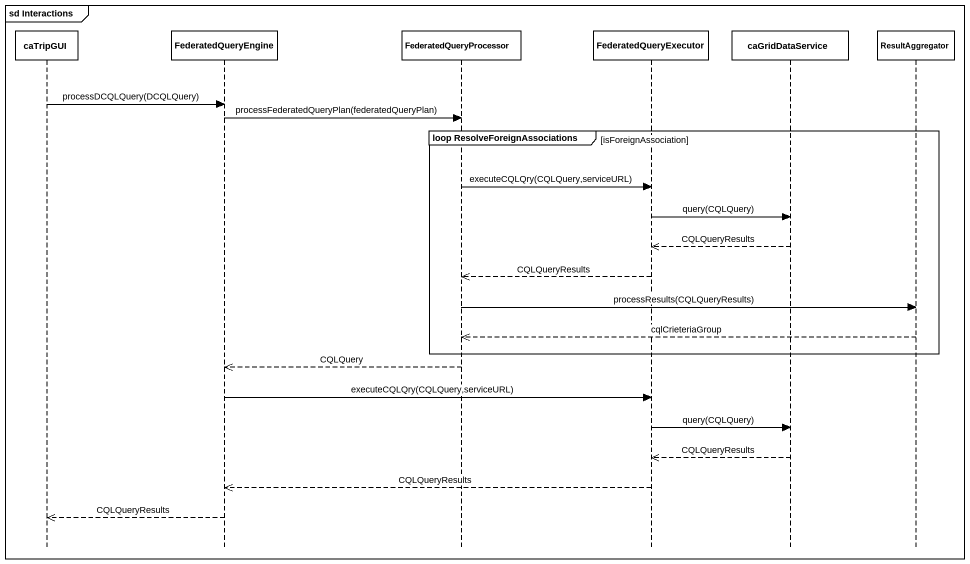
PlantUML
@startuml
mainframe sd Interactions
hide footbox
participant caTripGUI
participant FederatedQueryEngine
participant FederatedQueryProcessor
participant FederatedQueryExecutor
participant caGridDataService
participant ResultAggregator

caTripGUI -> FederatedQueryEngine : processDCQLQuery(DCQLQuery)
FederatedQueryEngine -> FederatedQueryProcessor : processFederatedQueryPlan(federatedQueryPlan)
group loop ResolveForeignAssociations [isForeignAssociation]
  FederatedQueryProcessor -> FederatedQueryExecutor : executeCQLQry(CQLQuery,serviceURL)
  FederatedQueryExecutor -> caGridDataService : query(CQLQuery)
  caGridDataService -->> FederatedQueryExecutor : CQLQueryResults
  FederatedQueryExecutor -->> FederatedQueryProcessor : CQLQueryResults
  FederatedQueryProcessor -> ResultAggregator : processResults(CQLQueryResults)
  ResultAggregator -->> FederatedQueryProcessor : cqlCrieteriaGroup
end
FederatedQueryProcessor -->> FederatedQueryEngine : CQLQuery
FederatedQueryEngine -> FederatedQueryExecutor : executeCQLQry(CQLQuery,serviceURL)
FederatedQueryExecutor -> caGridDataService : query(CQLQuery)
caGridDataService -->> FederatedQueryExecutor : CQLQueryResults
FederatedQueryExecutor -->> FederatedQueryEngine : CQLQueryResults
FederatedQueryEngine -->> caTripGUI : CQLQueryResults
@enduml
